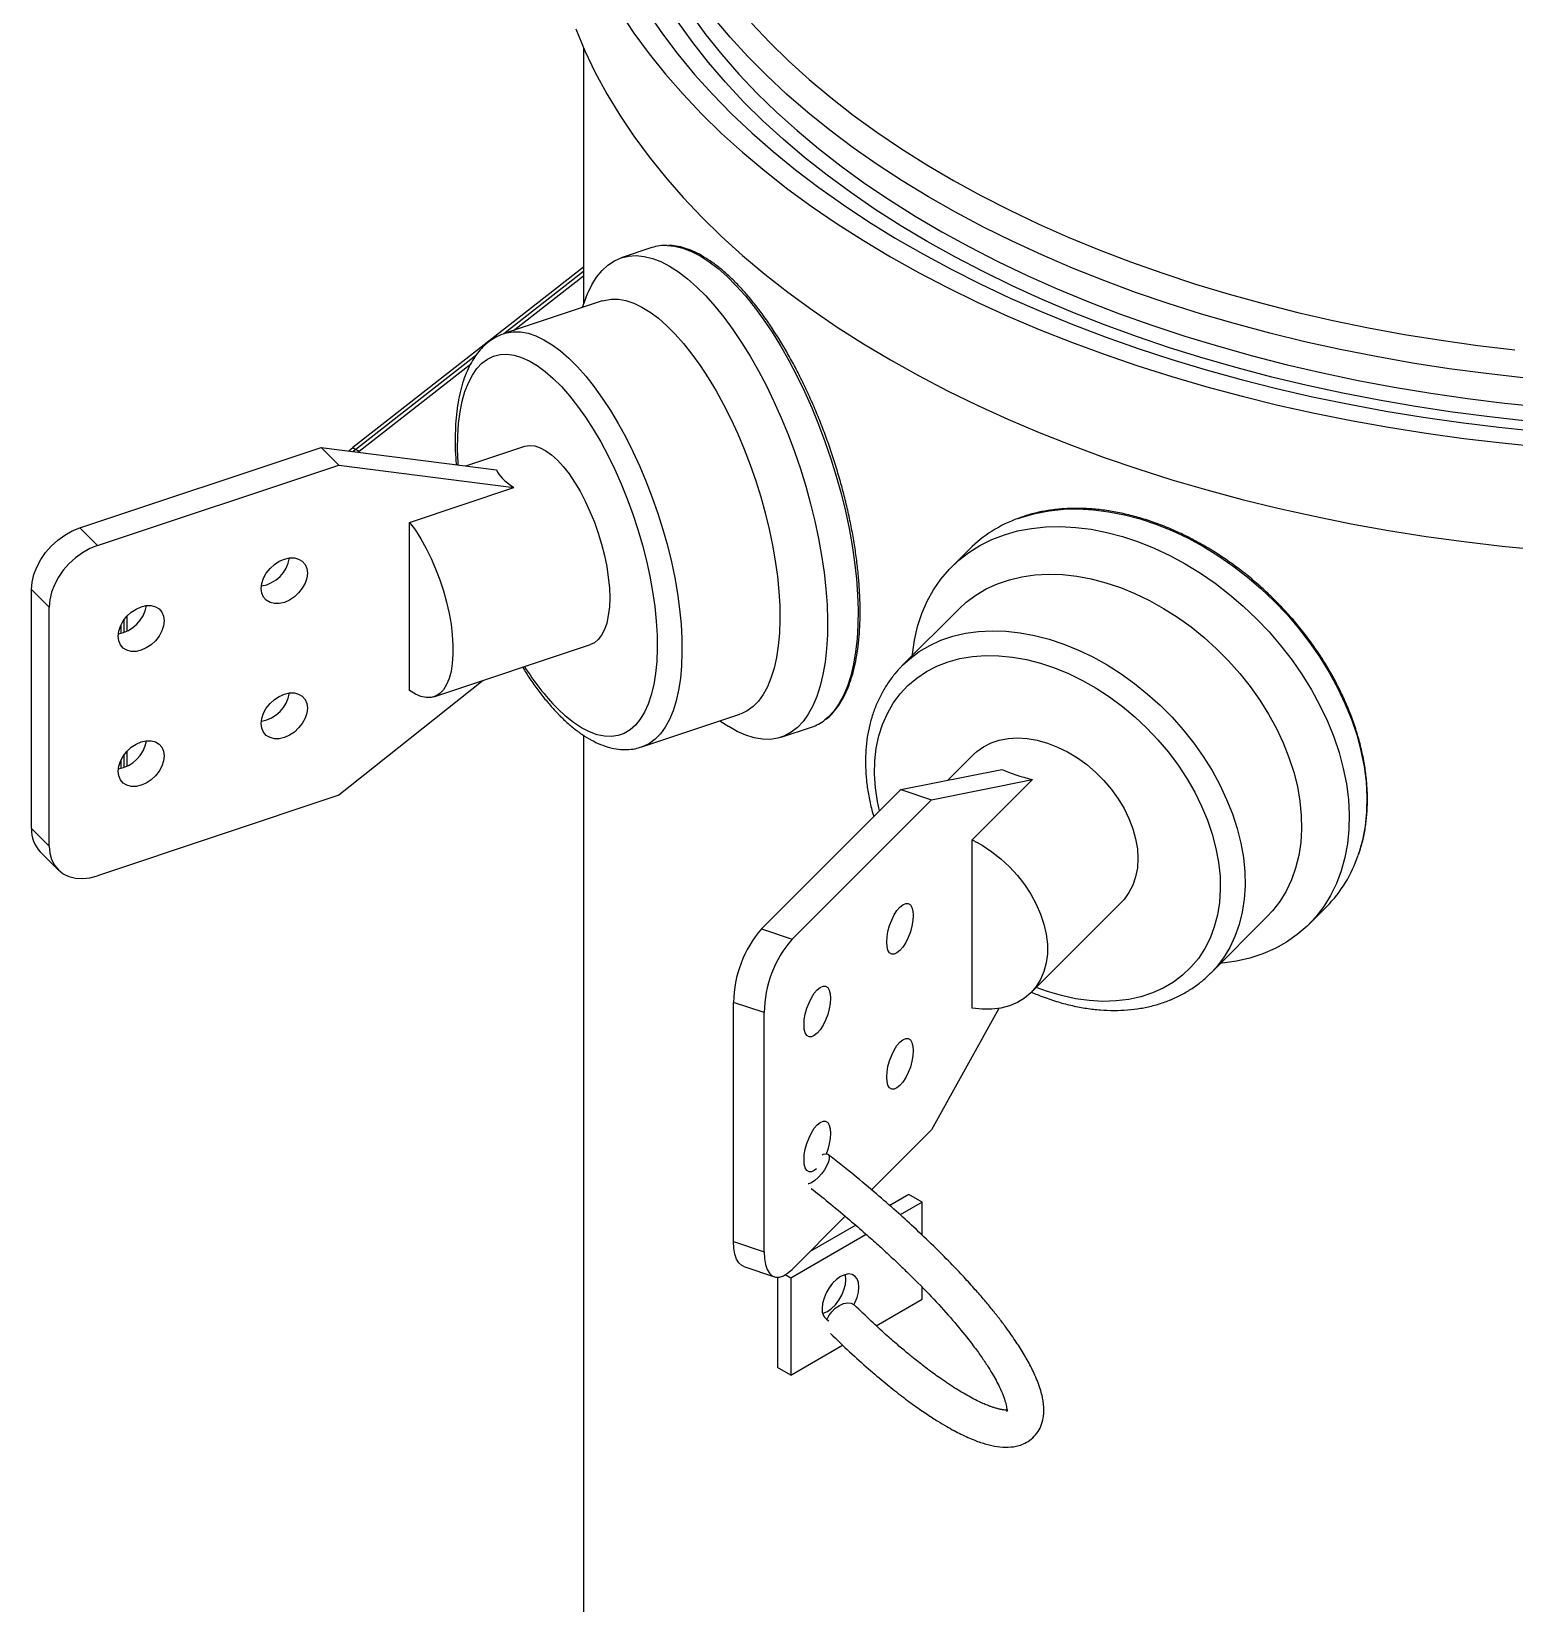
# Model space of a CAD drawing. Header units: millimetres. Extents: x 118006 to 124636, y -130611 to -125922.
# Drawn here: x 122172.3 to 122491.6, y -127871.6 to -127533.2 of the extents above; entities that cross this region are included whole.
import ezdxf

# ---------------------------------------------------------------- set-up
doc = ezdxf.new("R2010")
doc.units = ezdxf.units.MM
doc.header["$LTSCALE"] = 13
doc.layers.add('几何体', color=7, linetype='Continuous')

msp = doc.modelspace()

# ---------------------------------------------------------------- linework, layer by layer
at = {"layer": '几何体'}
for p, q in [((122291.17, -127536.59), (122291.17, -127591.88)), ((122305.88, -127579.69), (122299.31, -127581.88)), ((122291.17, -127583.93), (122241.5, -127622.72)), ((122291.17, -127584.85), (122273.99, -127598.27)), ((122276.12, -127597.53), (122291.17, -127585.78)), ((122291.7, -127590.47), (122290.9, -127592.6)), ((122295.18, -127591.17), (122274.1, -127598.2)), ((122267.92, -127603.01), (122242.18, -127623.11)), ((122242.86, -127623.5), (122266.82, -127604.79)), ((122182.7, -127640.01), (122234.66, -127622.69)), ((122234.66, -127622.69), (122238.46, -127626.49)), ((122234.66, -127622.69), (122272.4, -127627.55)), ((122240.65, -127623.46), (122241.5, -127622.72)), ((122241.5, -127622.72), (122242.18, -127623.11)), ((122242.18, -127623.11), (122241.61, -127623.59)), ((122242.18, -127623.11), (122242.86, -127623.5)), ((122242.86, -127623.5), (122242.6, -127623.71)), ((122278.44, -127622.47), (122265.75, -127626.7)), ((122186.5, -127643.81), (122238.46, -127626.49)), ((122238.46, -127626.49), (122276.2, -127631.35)), ((122253.73, -127638.84), (122276.2, -127631.35)), ((122182.7, -127640.01), (122186.5, -127643.81)), ((122253.73, -127675.05), (122253.73, -127638.84)), ((122374.26, -127644.58), (122370.47, -127648.37)), ((122176.11, -127657.07), (122172.31, -127653.27)), ((122172.31, -127704.75), (122172.31, -127653.27)), ((122176.11, -127708.55), (122176.11, -127657.07)), ((122372.02, -127657.44), (122359.85, -127669.6)), ((122191.57, -127660.9), (122191.57, -127662.7)), ((122192.25, -127662.5), (122192.25, -127659.77)), ((122192.93, -127662.22), (122192.93, -127658.95)), ((122258.94, -127676.38), (122292.66, -127665.14)), ((122359.66, -127669.8), (122359.85, -127669.6)), ((122269.55, -127672.85), (122238.46, -127697.57)), ((122303.75, -127687.16), (122324.83, -127680.13)), ((122320.54, -127681.56), (122322.47, -127682.78)), ((122291.17, -127684.67), (122291.17, -128084.83)), ((122333.71, -127685.09), (122340.28, -127682.9)), ((122192.25, -127691.57), (122192.25, -127688.84)), ((122192.93, -127691.28), (122192.93, -127688.02)), ((122375.15, -127688.8), (122369.62, -127694.33)), ((122191.57, -127689.96), (122191.57, -127691.77)), ((122359.48, -127696.35), (122381.26, -127692.01)), ((122366.06, -127698.55), (122387.85, -127694.2)), ((122374.87, -127707.17), (122387.85, -127694.2)), ((122238.46, -127697.57), (122186.5, -127714.89)), ((122329.48, -127726.35), (122359.48, -127696.35)), ((122336.06, -127728.54), (122366.06, -127698.55)), ((122359.48, -127696.35), (122366.06, -127698.55)), ((122172.31, -127704.75), (122176.11, -127708.55)), ((122374.87, -127743.38), (122374.87, -127707.17)), ((122174.22, -127709.78), (122178.02, -127713.57)), ((122387.49, -127740.08), (122406.96, -127720.62)), ((122447.39, -127725.3), (122451.18, -127721.51)), ((122329.48, -127726.35), (122336.06, -127728.54)), ((122426.15, -127735.91), (122438.32, -127723.75)), ((122391.05, -127739.81), (122388.64, -127738.93)), ((122330.06, -127744.34), (122323.48, -127742.15)), ((122323.48, -127793.63), (122323.48, -127742.15)), ((122330.06, -127795.82), (122330.06, -127744.34)), ((122380.59, -127743.46), (122366.06, -127769.62)), ((122366.06, -127769.62), (122353.18, -127782.5)), ((122361.22, -127783.52), (122357.1, -127785.89)), ((122364.05, -127785.15), (122361.22, -127783.52)), ((122364.05, -127785.15), (122359.33, -127787.87)), ((122364.05, -127792.23), (122364.05, -127785.15)), ((122347.51, -127788.17), (122336.06, -127799.62)), ((122349.78, -127790.12), (122339.8, -127795.88)), ((122323.48, -127793.63), (122330.06, -127795.82)), ((122352.04, -127792.08), (122335.77, -127801.48)), ((122325.68, -127799.01), (122332.27, -127801.21)), ((122335.77, -127801.48), (122334.59, -127800.79)), ((122332.94, -127801.31), (122332.94, -127820.75)), ((122335.77, -127801.48), (122335.77, -127822.38)), ((122364.05, -127806.05), (122364.05, -127803.45)), ((122354.18, -127811.75), (122364.05, -127806.05)), ((122335.77, -127822.38), (122346.95, -127815.92)), ((122335.77, -127822.38), (122332.94, -127820.75))]:
    msp.add_line(p, q, dxfattribs=at)
at = {"layer": '几何体', "flags": 128}
for points in [[(122298.96, -127528.97), (122301.98, -127533.5), (122305.27, -127537.96), (122308.8, -127542.35), (122312.59, -127546.68), (122316.63, -127550.93), (122320.91, -127555.1), (122325.43, -127559.18), (122330.19, -127563.17), (122335.17, -127567.08), (122340.37, -127570.88), (122345.79, -127574.58), (122351.43, -127578.17), (122357.26, -127581.66), (122363.3, -127585.03), (122369.52, -127588.28), (122375.93, -127591.41), (122382.52, -127594.41), (122389.28, -127597.29), (122396.2, -127600.03), (122403.27, -127602.64), (122410.5, -127605.11), (122417.86, -127607.44), (122425.35, -127609.63), (122432.96, -127611.67), (122440.69, -127613.57), (122448.52, -127615.31), (122456.45, -127616.91), (122464.47, -127618.35), (122472.56, -127619.63), (122480.73, -127620.76), (122488.95, -127621.73), (122497.23, -127622.54)], [(122305.08, -127529.19), (122308.16, -127533.67), (122311.5, -127538.08), (122315.1, -127542.42), (122318.96, -127546.69), (122323.06, -127550.88), (122327.4, -127554.99), (122331.99, -127559.01), (122336.81, -127562.94), (122341.85, -127566.78), (122347.12, -127570.51), (122352.6, -127574.14), (122358.3, -127577.65), (122364.2, -127581.06), (122370.29, -127584.35), (122376.57, -127587.51), (122383.04, -127590.55), (122389.68, -127593.47), (122396.49, -127596.25), (122403.45, -127598.89), (122410.57, -127601.4), (122417.83, -127603.77), (122425.23, -127605.99), (122432.75, -127608.07), (122440.39, -127610), (122448.14, -127611.78), (122455.99, -127613.41), (122463.93, -127614.88), (122471.96, -127616.2), (122480.05, -127617.36), (122488.21, -127618.35), (122496.42, -127619.19)], [(122314.32, -127529.51), (122317.5, -127533.86), (122320.93, -127538.14), (122324.61, -127542.35), (122328.55, -127546.49), (122332.72, -127550.54), (122337.14, -127554.51), (122341.79, -127558.39), (122346.66, -127562.17), (122351.76, -127565.86), (122357.08, -127569.44), (122362.6, -127572.92), (122368.33, -127576.28), (122374.25, -127579.53), (122380.37, -127582.66), (122386.67, -127585.67), (122393.14, -127588.55), (122399.78, -127591.3), (122406.58, -127593.91), (122413.53, -127596.39), (122420.62, -127598.73), (122427.85, -127600.93), (122435.2, -127602.99), (122442.68, -127604.89), (122450.26, -127606.65), (122457.94, -127608.26), (122465.72, -127609.71), (122473.57, -127611.01), (122481.5, -127612.16), (122489.49, -127613.14), (122497.54, -127613.97)], [(122493.51, -127607.72), (122485.49, -127606.81), (122477.53, -127605.75), (122469.63, -127604.53), (122461.82, -127603.15), (122454.09, -127601.62), (122446.46, -127599.94), (122438.93, -127598.11), (122431.51, -127596.13), (122424.22, -127594), (122417.06, -127591.73), (122410.03, -127589.32), (122403.16, -127586.77), (122396.44, -127584.08), (122389.88, -127581.27), (122383.49, -127578.33), (122377.29, -127575.26), (122371.27, -127572.07), (122365.44, -127568.76), (122359.81, -127565.34), (122354.39, -127561.81), (122349.19, -127558.18), (122344.2, -127554.44), (122339.43, -127550.61), (122334.9, -127546.68), (122330.61, -127542.67), (122326.55, -127538.58), (122322.74, -127534.4), (122319.18, -127530.16)], [(122289.53, -127532.59), (122291.48, -127537.31), (122293.71, -127541.98), (122296.2, -127546.61), (122298.96, -127551.18), (122301.98, -127555.71), (122305.27, -127560.17), (122308.8, -127564.56), (122312.59, -127568.89), (122316.63, -127573.14), (122320.91, -127577.31), (122325.43, -127581.39), (122330.19, -127585.38), (122335.17, -127589.29), (122340.37, -127593.09), (122345.79, -127596.79), (122351.43, -127600.38), (122357.26, -127603.87), (122363.3, -127607.24), (122369.52, -127610.49), (122375.93, -127613.62), (122382.52, -127616.62), (122389.28, -127619.5), (122396.2, -127622.24), (122403.27, -127624.85), (122410.5, -127627.32), (122417.86, -127629.65), (122425.35, -127631.84), (122432.96, -127633.88), (122440.69, -127635.78), (122448.52, -127637.52), (122456.45, -127639.12), (122464.47, -127640.56), (122472.56, -127641.84), (122480.73, -127642.97), (122488.95, -127643.94), (122497.23, -127644.75)], [(122494.32, -127617.02), (122486.26, -127616.14), (122478.25, -127615.09), (122470.31, -127613.89), (122462.45, -127612.54), (122454.67, -127611.03), (122446.98, -127609.36), (122439.39, -127607.55), (122431.92, -127605.59), (122424.57, -127603.48), (122417.35, -127601.23), (122410.26, -127598.84), (122403.32, -127596.3), (122396.54, -127593.64), (122389.91, -127590.84), (122383.46, -127587.91), (122377.18, -127584.86), (122371.08, -127581.68), (122365.18, -127578.39), (122359.48, -127574.98), (122353.98, -127571.47), (122348.69, -127567.84), (122343.62, -127564.12), (122338.77, -127560.29), (122334.15, -127556.37), (122329.77, -127552.37), (122325.62, -127548.28), (122321.72, -127544.11), (122318.07, -127539.86), (122314.67, -127535.55), (122311.53, -127531.17)], [(122327.35, -127531.38), (122331.25, -127535.51), (122335.39, -127539.55), (122339.77, -127543.51), (122344.39, -127547.38), (122349.24, -127551.16), (122354.31, -127554.83), (122359.6, -127558.41), (122365.1, -127561.87), (122370.8, -127565.22), (122376.71, -127568.46), (122382.8, -127571.57), (122389.08, -127574.56), (122395.53, -127577.43), (122402.16, -127580.16), (122408.94, -127582.76), (122415.87, -127585.22), (122422.95, -127587.54), (122430.17, -127589.71), (122437.51, -127591.74), (122444.96, -127593.63), (122452.53, -127595.36), (122460.2, -127596.94), (122467.95, -127598.36), (122475.79, -127599.63), (122483.7, -127600.74), (122491.67, -127601.69)], [(122309.18, -127579.22), (122310.78, -127579.38), (122312.56, -127579.82), (122314.4, -127580.52), (122316.28, -127581.49), (122318.2, -127582.72), (122320.14, -127584.2), (122322.1, -127585.93), (122324.06, -127587.89), (122326.02, -127590.08), (122327.97, -127592.49), (122329.88, -127595.09), (122331.77, -127597.89), (122333.6, -127600.86), (122335.39, -127603.99), (122337.1, -127607.26), (122338.75, -127610.65), (122340.31, -127614.16), (122341.79, -127617.75), (122343.16, -127621.42), (122344.43, -127625.13), (122345.59, -127628.88), (122346.64, -127632.64), (122347.56, -127636.39), (122348.35, -127640.12), (122349.01, -127643.8), (122349.53, -127647.41), (122349.92, -127650.95), (122350.17, -127654.37), (122350.28, -127657.68), (122350.24, -127660.85), (122350.06, -127663.87), (122349.75, -127666.72), (122349.29, -127669.38), (122348.7, -127671.84), (122347.97, -127674.1), (122347.11, -127676.13), (122346.13, -127677.92), (122345.03, -127679.47), (122343.81, -127680.78), (122343.14, -127681.35)], [(122291.7, -127590.47), (122292.04, -127589.64), (122292.96, -127587.73), (122294, -127586.05), (122295.16, -127584.62), (122296.43, -127583.45), (122297.81, -127582.54), (122299.28, -127581.89), (122300.84, -127581.51), (122302.49, -127581.41), (122304.21, -127581.57), (122305.99, -127582.01), (122307.83, -127582.71), (122309.71, -127583.68), (122311.63, -127584.91), (122313.57, -127586.39), (122315.53, -127588.12), (122317.49, -127590.08), (122319.45, -127592.27), (122321.39, -127594.68), (122323.31, -127597.28), (122325.19, -127600.08), (122327.03, -127603.05), (122328.81, -127606.18), (122330.53, -127609.45), (122332.18, -127612.84), (122333.74, -127616.35), (122335.21, -127619.94), (122336.59, -127623.61), (122337.86, -127627.32), (122339.02, -127631.07), (122340.06, -127634.83), (122340.98, -127638.58), (122341.78, -127642.31), (122342.44, -127645.99), (122342.96, -127649.6), (122343.35, -127653.14), (122343.6, -127656.56), (122343.7, -127659.87), (122343.67, -127663.04), (122343.49, -127666.06), (122343.17, -127668.91), (122342.72, -127671.57), (122342.12, -127674.03), (122341.4, -127676.29), (122340.54, -127678.32), (122339.56, -127680.11), (122338.46, -127681.66), (122337.24, -127682.97), (122335.91, -127684.01), (122334.49, -127684.79), (122332.97, -127685.3), (122331.36, -127685.54), (122329.68, -127685.51), (122327.93, -127685.21), (122326.12, -127684.64), (122324.26, -127683.81), (122322.47, -127682.78)], [(122295.18, -127591.17), (122295.65, -127591.04), (122297.13, -127590.79), (122298.68, -127590.81), (122300.31, -127591.1), (122301.99, -127591.66), (122303.72, -127592.49), (122305.49, -127593.57), (122307.29, -127594.91), (122309.1, -127596.49), (122310.92, -127598.31), (122312.73, -127600.35), (122314.52, -127602.6), (122316.29, -127605.06), (122318.02, -127607.7), (122319.71, -127610.5), (122321.33, -127613.46), (122322.89, -127616.55), (122324.37, -127619.75), (122325.76, -127623.05), (122327.06, -127626.43), (122328.25, -127629.86), (122329.34, -127633.33), (122330.31, -127636.81), (122331.16, -127640.28), (122331.88, -127643.73), (122332.46, -127647.13), (122332.92, -127650.46), (122333.23, -127653.7), (122333.41, -127656.83), (122333.45, -127659.83), (122333.34, -127662.69), (122333.09, -127665.38), (122332.71, -127667.9), (122332.19, -127670.22), (122331.53, -127672.34), (122330.75, -127674.23), (122329.84, -127675.9), (122328.81, -127677.32), (122327.67, -127678.49), (122326.42, -127679.4), (122325.08, -127680.05), (122324.83, -127680.13)], [(122274.12, -127598.2), (122274.57, -127598.06), (122276.05, -127597.81), (122277.6, -127597.83), (122279.23, -127598.13), (122280.91, -127598.69), (122282.64, -127599.51), (122284.41, -127600.6), (122286.21, -127601.93), (122288.02, -127603.51), (122289.84, -127605.33), (122291.65, -127607.37), (122293.45, -127609.63), (122295.22, -127612.08), (122296.95, -127614.72), (122298.63, -127617.53), (122300.26, -127620.48), (122301.81, -127623.57), (122303.29, -127626.78), (122304.68, -127630.08), (122305.98, -127633.46), (122307.18, -127636.89), (122308.26, -127640.36), (122309.23, -127643.84), (122310.08, -127647.31), (122310.8, -127650.76), (122311.39, -127654.15), (122311.84, -127657.48), (122312.16, -127660.72), (122312.33, -127663.85), (122312.37, -127666.86), (122312.26, -127669.71), (122312.02, -127672.41), (122311.63, -127674.93), (122311.11, -127677.25), (122310.45, -127679.36), (122309.67, -127681.26), (122308.76, -127682.92), (122307.73, -127684.34), (122306.59, -127685.51), (122305.34, -127686.42), (122304, -127687.07), (122303.76, -127687.16)], [(122264.2, -127626.5), (122264.17, -127626), (122264.06, -127623.04), (122264.1, -127620.21), (122264.28, -127617.54), (122264.6, -127615.04), (122265.06, -127612.74), (122265.65, -127610.64), (122266.38, -127608.77), (122267.24, -127607.13), (122268.22, -127605.73), (122269.31, -127604.58), (122270.51, -127603.7), (122271.81, -127603.08), (122273.2, -127602.73), (122274.68, -127602.66), (122276.23, -127602.86), (122277.83, -127603.33), (122279.5, -127604.08), (122281.2, -127605.08), (122282.93, -127606.35), (122284.67, -127607.86), (122286.43, -127609.61), (122288.17, -127611.59), (122289.9, -127613.79), (122291.6, -127616.18), (122293.27, -127618.76), (122294.87, -127621.51), (122296.42, -127624.4), (122297.9, -127627.42), (122299.29, -127630.56), (122300.59, -127633.77), (122301.79, -127637.06), (122302.89, -127640.39), (122303.86, -127643.75), (122304.72, -127647.1), (122305.45, -127650.43), (122306.04, -127653.72), (122306.5, -127656.94), (122306.82, -127660.08), (122307, -127663.11), (122307.04, -127666), (122306.93, -127668.76), (122306.68, -127671.34), (122306.29, -127673.74), (122305.76, -127675.94), (122305.1, -127677.93), (122304.31, -127679.69), (122303.39, -127681.21), (122302.35, -127682.49), (122301.2, -127683.5), (122299.95, -127684.26), (122298.6, -127684.74), (122297.17, -127684.95), (122295.66, -127684.88), (122294.08, -127684.55), (122292.44, -127683.94), (122290.76, -127683.06), (122289.04, -127681.93), (122287.3, -127680.54), (122285.55, -127678.9), (122285.55, -127678.9)], [(122278.44, -127622.47), (122278.54, -127622.43), (122279.57, -127622.27), (122280.67, -127622.38), (122281.84, -127622.75), (122283.05, -127623.4), (122284.29, -127624.29), (122285.55, -127625.44), (122286.81, -127626.81), (122288.05, -127628.4), (122289.26, -127630.18), (122290.43, -127632.14), (122291.53, -127634.24), (122292.56, -127636.46), (122293.5, -127638.77), (122294.34, -127641.15), (122295.07, -127643.55), (122295.68, -127645.97), (122296.17, -127648.35), (122296.51, -127650.68), (122296.73, -127652.92), (122296.8, -127655.05), (122296.73, -127657.04), (122296.51, -127658.86), (122296.17, -127660.49), (122295.68, -127661.91), (122295.07, -127663.1), (122294.34, -127664.05), (122293.5, -127664.74), (122292.66, -127665.14)], [(122384.76, -127637.98), (122385.59, -127637.69), (122388.44, -127636.89), (122391.41, -127636.33), (122394.5, -127636.01), (122397.68, -127635.94), (122400.94, -127636.11), (122404.26, -127636.53), (122407.63, -127637.19), (122411.02, -127638.09), (122414.42, -127639.22), (122417.81, -127640.59), (122421.18, -127642.17), (122424.5, -127643.97), (122427.76, -127645.97), (122430.94, -127648.16), (122434.03, -127650.53), (122437.01, -127653.08), (122439.86, -127655.78), (122442.56, -127658.62), (122445.12, -127661.59), (122447.5, -127664.68), (122449.7, -127667.85), (122451.71, -127671.11), (122453.52, -127674.43), (122455.11, -127677.8), (122456.48, -127681.19), (122457.63, -127684.59), (122458.54, -127687.98), (122459.21, -127691.35), (122459.64, -127694.67), (122459.82, -127697.94), (122459.76, -127701.12), (122459.45, -127704.22), (122458.9, -127707.2), (122458.11, -127710.05), (122457.98, -127710.46)], [(122172.31, -127653.27), (122172.44, -127651.7), (122172.82, -127650.08), (122173.44, -127648.45), (122174.3, -127646.85), (122175.35, -127645.33), (122176.59, -127643.92), (122177.99, -127642.65), (122179.49, -127641.56), (122181.08, -127640.67), (122182.7, -127640.01)], [(122253.73, -127638.84), (122254.96, -127640.53), (122256.15, -127642.4), (122257.28, -127644.43), (122258.35, -127646.59), (122259.33, -127648.86), (122260.22, -127651.21), (122261.01, -127653.6), (122261.68, -127656.01), (122262.22, -127658.41), (122262.64, -127660.77), (122262.92, -127663.06), (122263.06, -127665.24), (122263.06, -127667.3), (122262.92, -127669.2), (122262.64, -127670.93), (122262.22, -127672.46), (122261.68, -127673.76), (122261.01, -127674.84), (122260.22, -127675.66), (122259.33, -127676.23), (122258.35, -127676.53), (122257.28, -127676.56), (122256.15, -127676.32), (122254.96, -127675.81), (122253.73, -127675.05)], [(122361.99, -127667.47), (122362.01, -127667.2), (122362.44, -127664.16), (122363.11, -127661.24), (122364.02, -127658.45), (122365.17, -127655.81), (122366.54, -127653.33), (122368.13, -127651.03), (122369.94, -127648.92), (122371.95, -127647), (122374.15, -127645.29), (122376.53, -127643.79), (122379.08, -127642.52), (122381.79, -127641.49), (122384.64, -127640.68), (122387.62, -127640.12), (122390.7, -127639.81), (122393.89, -127639.73), (122397.15, -127639.91), (122400.47, -127640.32), (122403.83, -127640.98), (122407.23, -127641.88), (122410.63, -127643.02), (122414.02, -127644.38), (122417.39, -127645.96), (122420.71, -127647.76), (122423.97, -127649.76), (122427.15, -127651.95), (122430.24, -127654.33), (122433.21, -127656.87), (122436.06, -127659.57), (122438.77, -127662.42), (122441.32, -127665.39), (122443.71, -127668.47), (122445.91, -127671.65), (122447.92, -127674.91), (122449.72, -127678.23), (122451.32, -127681.59), (122452.69, -127684.98), (122453.83, -127688.38), (122454.74, -127691.78), (122455.41, -127695.14), (122455.84, -127698.47), (122456.03, -127701.73), (122455.96, -127704.92), (122455.66, -127708.01), (122455.11, -127710.99), (122454.32, -127713.85), (122453.29, -127716.56), (122452.03, -127719.12), (122450.55, -127721.51), (122448.85, -127723.72), (122446.94, -127725.74), (122444.83, -127727.56), (122442.54, -127729.16), (122440.07, -127730.54), (122437.43, -127731.7), (122434.65, -127732.62), (122431.74, -127733.3), (122428.71, -127733.74), (122428.29, -127733.78)], [(122186.5, -127643.81), (122184.88, -127644.47), (122183.29, -127645.36), (122181.79, -127646.45), (122180.39, -127647.72), (122179.15, -127649.13), (122178.1, -127650.65), (122177.24, -127652.25), (122176.62, -127653.88), (122176.24, -127655.5), (122176.11, -127657.07)], [(122221.8, -127653.05), (122221.93, -127651.97), (122222.29, -127650.86), (122222.88, -127649.78), (122223.67, -127648.78), (122224.61, -127647.91), (122225.65, -127647.21), (122226.76, -127646.73), (122227.86, -127646.48), (122228.91, -127646.47), (122229.84, -127646.72), (122230.63, -127647.2), (122231.22, -127647.89), (122231.59, -127648.75), (122231.71, -127649.75), (122231.59, -127650.83), (122231.22, -127651.94), (122230.63, -127653.02), (122229.84, -127654.02), (122228.91, -127654.89), (122227.86, -127655.59), (122226.76, -127656.07), (122225.65, -127656.32), (122224.61, -127656.32), (122223.67, -127656.08), (122222.88, -127655.6), (122222.29, -127654.91), (122221.93, -127654.05), (122221.8, -127653.05)], [(122372.02, -127657.44), (122373.57, -127656.02), (122375.64, -127654.48), (122377.89, -127653.15), (122380.3, -127652.04), (122382.86, -127651.17), (122385.56, -127650.53), (122388.37, -127650.14), (122391.29, -127649.99), (122394.28, -127650.08), (122397.35, -127650.42), (122400.46, -127651), (122403.6, -127651.81), (122406.75, -127652.86), (122409.89, -127654.14), (122413, -127655.63), (122416.06, -127657.34), (122419.06, -127659.24), (122421.97, -127661.34), (122424.79, -127663.61), (122427.48, -127666.04), (122430.05, -127668.62), (122432.46, -127671.33), (122434.71, -127674.16), (122436.78, -127677.09), (122438.66, -127680.1), (122440.34, -127683.17), (122441.8, -127686.28), (122443.05, -127689.43), (122444.07, -127692.58), (122444.86, -127695.71), (122445.4, -127698.82), (122445.71, -127701.87), (122445.77, -127704.86), (122445.58, -127707.77), (122445.16, -127710.57), (122444.49, -127713.25), (122443.59, -127715.79), (122442.46, -127718.18), (122441.1, -127720.41), (122439.52, -127722.45), (122438.32, -127723.75)], [(122190.97, -127663.33), (122191.1, -127662.25), (122191.46, -127661.14), (122192.05, -127660.05), (122192.84, -127659.05), (122193.78, -127658.18), (122194.82, -127657.49), (122195.93, -127657), (122197.03, -127656.75), (122198.07, -127656.75), (122199.01, -127656.99), (122199.8, -127657.47), (122200.39, -127658.16), (122200.75, -127659.03), (122200.88, -127660.02), (122200.75, -127661.1), (122200.39, -127662.21), (122199.8, -127663.3), (122199.01, -127664.3), (122198.07, -127665.17), (122197.03, -127665.86), (122195.93, -127666.35), (122194.82, -127666.6), (122193.78, -127666.6), (122192.84, -127666.36), (122192.05, -127665.88), (122191.46, -127665.19), (122191.1, -127664.32), (122190.97, -127663.33)], [(122359.85, -127669.6), (122361.4, -127668.19), (122363.47, -127666.64), (122365.72, -127665.31), (122368.13, -127664.21), (122370.69, -127663.34), (122373.39, -127662.7), (122376.2, -127662.31), (122379.12, -127662.16), (122382.11, -127662.25), (122385.18, -127662.58), (122388.29, -127663.16), (122391.43, -127663.98), (122394.58, -127665.03), (122397.72, -127666.31), (122400.83, -127667.8), (122403.89, -127669.51), (122406.89, -127671.41), (122409.81, -127673.51), (122412.62, -127675.78), (122415.32, -127678.21), (122417.88, -127680.79), (122420.29, -127683.5), (122422.54, -127686.33), (122424.61, -127689.26), (122426.49, -127692.27), (122428.17, -127695.34), (122429.63, -127698.45), (122430.88, -127701.59), (122431.9, -127704.74), (122432.69, -127707.88), (122433.23, -127710.99), (122433.54, -127714.04), (122433.6, -127717.03), (122433.42, -127719.93), (122432.99, -127722.73), (122432.32, -127725.41), (122431.42, -127727.96), (122430.29, -127730.35), (122428.93, -127732.57), (122427.35, -127734.62), (122426.2, -127735.87)], [(122354.88, -127700.95), (122354.45, -127698.92), (122354.02, -127695.94), (122353.84, -127693.02), (122353.9, -127690.18), (122354.21, -127687.43), (122354.76, -127684.8), (122355.56, -127682.31), (122356.59, -127679.96), (122357.85, -127677.77), (122359.33, -127675.77), (122361.03, -127673.96), (122362.92, -127672.35), (122365, -127670.96), (122367.25, -127669.79), (122369.67, -127668.86), (122372.22, -127668.16), (122374.9, -127667.71), (122377.69, -127667.5), (122380.56, -127667.54), (122383.51, -127667.83), (122386.51, -127668.36), (122389.53, -127669.14), (122392.57, -127670.15), (122395.6, -127671.39), (122398.59, -127672.85), (122401.54, -127674.53), (122404.42, -127676.41), (122407.2, -127678.47), (122409.88, -127680.71), (122412.44, -127683.11), (122414.85, -127685.65), (122417.1, -127688.32), (122419.18, -127691.1), (122421.08, -127693.97), (122422.77, -127696.91), (122424.25, -127699.91), (122425.51, -127702.93), (122426.55, -127705.97), (122427.34, -127709), (122427.9, -127712), (122428.21, -127714.95), (122428.27, -127717.83), (122428.08, -127720.63), (122427.65, -127723.32), (122426.97, -127725.88), (122426.06, -127728.31), (122424.91, -127730.57), (122423.54, -127732.67), (122421.95, -127734.58), (122420.15, -127736.29), (122418.17, -127737.79), (122416, -127739.07), (122413.66, -127740.13), (122411.18, -127740.94), (122408.56, -127741.52), (122405.82, -127741.85), (122402.99, -127741.93), (122400.07, -127741.77), (122397.1, -127741.36), (122394.09, -127740.7), (122391.05, -127739.81), (122391.05, -127739.81)], [(122221.8, -127682.12), (122221.93, -127681.04), (122222.29, -127679.93), (122222.88, -127678.85), (122223.67, -127677.85), (122224.61, -127676.98), (122225.65, -127676.28), (122226.76, -127675.8), (122227.86, -127675.55), (122228.91, -127675.54), (122229.84, -127675.79), (122230.63, -127676.27), (122231.22, -127676.95), (122231.59, -127677.82), (122231.71, -127678.82), (122231.59, -127679.9), (122231.22, -127681.01), (122230.63, -127682.09), (122229.84, -127683.09), (122228.91, -127683.96), (122227.86, -127684.65), (122226.76, -127685.14), (122225.65, -127685.39), (122224.61, -127685.39), (122223.67, -127685.15), (122222.88, -127684.67), (122222.29, -127683.98), (122221.93, -127683.12), (122221.8, -127682.12)], [(122190.97, -127692.39), (122191.1, -127691.31), (122191.46, -127690.2), (122192.05, -127689.12), (122192.84, -127688.12), (122193.78, -127687.25), (122194.82, -127686.56), (122195.93, -127686.07), (122197.03, -127685.82), (122198.07, -127685.82), (122199.01, -127686.06), (122199.8, -127686.54), (122200.39, -127687.23), (122200.75, -127688.09), (122200.88, -127689.09), (122200.75, -127690.17), (122200.39, -127691.28), (122199.8, -127692.37), (122199.01, -127693.37), (122198.07, -127694.24), (122197.03, -127694.93), (122195.93, -127695.41), (122194.82, -127695.66), (122193.78, -127695.67), (122192.84, -127695.42), (122192.05, -127694.95), (122191.46, -127694.26), (122191.1, -127693.39), (122190.97, -127692.39)], [(122375.15, -127688.8), (122375.82, -127688.18), (122377.28, -127687.13), (122378.91, -127686.3), (122380.69, -127685.7), (122382.6, -127685.34), (122384.62, -127685.23), (122386.72, -127685.36), (122388.87, -127685.73), (122391.05, -127686.34), (122393.23, -127687.19), (122395.39, -127688.25), (122397.49, -127689.52), (122399.5, -127690.98), (122401.42, -127692.61), (122403.2, -127694.4), (122404.83, -127696.31), (122406.28, -127698.33), (122407.55, -127700.44), (122408.6, -127702.59), (122409.44, -127704.77), (122410.04, -127706.95), (122410.41, -127709.11), (122410.53, -127711.2), (122410.41, -127713.22), (122410.04, -127715.13), (122409.44, -127716.9), (122408.6, -127718.53), (122407.55, -127719.98), (122406.96, -127720.62)], [(122176.11, -127708.55), (122176.24, -127710.04), (122176.62, -127711.41), (122177.24, -127712.62), (122178.1, -127713.65), (122179.15, -127714.47), (122180.39, -127715.05), (122181.79, -127715.39), (122183.29, -127715.48), (122184.88, -127715.31), (122186.5, -127714.89)], [(122374.87, -127707.17), (122377, -127708.34), (122379.06, -127709.71), (122381.02, -127711.26), (122382.87, -127712.97), (122384.58, -127714.82), (122386.12, -127716.79), (122387.48, -127718.86), (122388.64, -127720.98), (122389.58, -127723.15), (122390.3, -127725.34), (122390.79, -127727.5), (122391.03, -127729.63), (122391.03, -127731.69), (122390.79, -127733.65), (122390.3, -127735.5), (122389.58, -127737.2), (122388.64, -127738.74), (122387.48, -127740.09), (122386.12, -127741.25), (122384.58, -127742.19), (122382.87, -127742.91), (122381.02, -127743.39), (122379.06, -127743.63), (122377, -127743.62), (122374.87, -127743.38)], [(122356.44, -127729.17), (122356.51, -127728.06), (122356.72, -127726.86), (122357.07, -127725.63), (122357.52, -127724.44), (122358.06, -127723.34), (122358.66, -127722.39), (122359.3, -127721.64), (122359.94, -127721.12), (122360.54, -127720.86), (122361.08, -127720.88), (122361.54, -127721.16), (122361.88, -127721.71), (122362.09, -127722.48), (122362.16, -127723.45), (122362.09, -127724.56), (122361.88, -127725.76), (122361.54, -127726.99), (122361.08, -127728.18), (122360.54, -127729.28), (122359.94, -127730.23), (122359.3, -127730.98), (122358.66, -127731.5), (122358.06, -127731.76), (122357.52, -127731.74), (122357.07, -127731.46), (122356.72, -127730.91), (122356.51, -127730.14), (122356.44, -127729.17)], [(122338.64, -127746.97), (122338.71, -127745.86), (122338.92, -127744.66), (122339.27, -127743.43), (122339.72, -127742.24), (122340.26, -127741.14), (122340.86, -127740.19), (122341.5, -127739.44), (122342.14, -127738.92), (122342.74, -127738.66), (122343.28, -127738.67), (122343.74, -127738.96), (122344.08, -127739.51), (122344.29, -127740.28), (122344.36, -127741.25), (122344.29, -127742.36), (122344.08, -127743.56), (122343.74, -127744.78), (122343.28, -127745.98), (122342.74, -127747.08), (122342.14, -127748.03), (122341.5, -127748.78), (122340.86, -127749.3), (122340.26, -127749.56), (122339.72, -127749.54), (122339.27, -127749.26), (122338.92, -127748.71), (122338.71, -127747.94), (122338.64, -127746.97)], [(122356.44, -127758.24), (122356.51, -127757.13), (122356.72, -127755.93), (122357.07, -127754.7), (122357.52, -127753.51), (122358.06, -127752.41), (122358.66, -127751.46), (122359.3, -127750.71), (122359.94, -127750.19), (122360.54, -127749.93), (122361.08, -127749.94), (122361.54, -127750.23), (122361.88, -127750.78), (122362.09, -127751.55), (122362.16, -127752.52), (122362.09, -127753.63), (122361.88, -127754.83), (122361.54, -127756.06), (122361.08, -127757.25), (122360.54, -127758.35), (122359.94, -127759.3), (122359.3, -127760.05), (122358.66, -127760.57), (122358.06, -127760.83), (122357.52, -127760.81), (122357.07, -127760.53), (122356.72, -127759.98), (122356.51, -127759.21), (122356.44, -127758.24)], [(122338.64, -127776.04), (122338.71, -127774.93), (122338.92, -127773.73), (122339.27, -127772.5), (122339.72, -127771.31), (122340.26, -127770.21), (122340.86, -127769.26), (122341.5, -127768.51), (122342.14, -127767.99), (122342.74, -127767.73), (122343.28, -127767.74), (122343.74, -127768.03), (122344.08, -127768.57), (122344.29, -127769.35), (122344.36, -127770.32), (122344.29, -127771.43), (122344.08, -127772.63), (122343.74, -127773.85), (122343.39, -127774.79)], [(122341.35, -127777.99), (122340.86, -127778.37), (122340.26, -127778.63), (122339.72, -127778.61), (122339.27, -127778.32), (122338.92, -127777.78), (122338.71, -127777), (122338.64, -127776.04)], [(122342.56, -127774.95), (122342.79, -127774.85), (122343.36, -127774.72), (122343.79, -127774.82), (122344.04, -127775.16), (122344.09, -127775.72), (122343.93, -127776.44), (122343.58, -127777.27)], [(122343.58, -127777.27), (122343.07, -127778.16), (122342.43, -127779.04), (122341.71, -127779.84), (122340.97, -127780.5), (122340.25, -127780.97), (122339.61, -127781.23), (122339.56, -127781.24)], [(122325.68, -127799.01), (122325.24, -127798.8), (122324.63, -127798.24), (122324.13, -127797.42), (122323.77, -127796.36), (122323.55, -127795.09), (122323.48, -127793.63)], [(122330.06, -127795.82), (122330.13, -127797.28), (122330.35, -127798.55), (122330.72, -127799.62), (122331.21, -127800.43), (122331.82, -127800.99), (122332.53, -127801.27), (122333.34, -127801.28), (122334.21, -127800.99), (122335.12, -127800.44), (122336.06, -127799.62)], [(122349.35, -127807.28), (122349.61, -127806.79), (122350.08, -127805.65), (122350.37, -127804.51), (122350.47, -127803.44), (122350.37, -127802.48), (122350.08, -127801.68), (122349.61, -127801.09), (122348.98, -127800.72), (122348.23, -127800.61), (122347.4, -127800.76), (122346.51, -127801.15), (122345.63, -127801.77), (122344.8, -127802.6), (122344.05, -127803.57), (122343.42, -127804.66), (122342.95, -127805.8), (122342.65, -127806.93), (122342.55, -127808.01), (122342.55, -127808.01)], [(122342.68, -127809.09), (122342.8, -127809.06), (122343.69, -127808.66), (122344.57, -127808.04), (122345.4, -127807.22), (122346.15, -127806.24), (122346.78, -127805.15), (122347.25, -127804.01), (122347.55, -127802.88), (122347.65, -127801.8), (122347.55, -127800.84), (122347.52, -127800.72)], [(122343.58, -127810.49), (122343.99, -127809.61), (122344.6, -127808.74), (122345.38, -127807.97), (122346.25, -127807.37), (122347.16, -127806.97), (122348.03, -127806.82), (122348.81, -127806.91), (122349.43, -127807.24), (122349.51, -127807.32)]]:
    msp.add_lwpolyline(points, dxfattribs=at)
at = {"layer": '几何体'}
for centre, radius, start, end in [((122308.88, -127588.85), 9.64, 88.1881, 108.0859), ((122394.32, -127664.83), 28.51, 109.5952, 134.7144), ((122220.73, -127645.37), 7.23, 278.7673, 351.2389), ((122189.9, -127655.65), 7.23, 278.7673, 351.2389), ((122325.13, -127640.6), 55.08, 212.1011, 224.0545), ((122220.73, -127674.44), 7.23, 278.7673, 351.2389), ((122337.25, -127673.9), 9.5, 288.6428, 308.3459), ((122189.9, -127684.72), 7.23, 278.7673, 351.2389), ((122179.26, -127704.99), 6.95, 178.0716, 223.5244), ((122430.94, -127701.45), 28.49, 315.2568, 341.5643), ((122348.12, -127742.47), 24.65, 139.1539, 179.2527), ((122354.71, -127744.66), 24.65, 139.1539, 179.2527), ((122345.18, -127808.34), 2.65, 172.876, 243.2684)]:
    msp.add_arc(centre, radius, start, end, dxfattribs=at)
for centre, major_axis, ratio, start_param, end_param in [((122313.48, -127634.5), (41.27, -8.4), 0.219566, 3.292219, 3.631722), ((122407.18, -127688.59), (30.1, -0.76), 0.262752, 3.682279, 4.021782)]:
    msp.add_ellipse(centre, major_axis=major_axis, ratio=ratio, start_param=start_param, end_param=end_param, dxfattribs=at)
for points, knots in [([(122343.33, -127681.22), (122343.46, -127681.13), (122344.03, -127680.72), (122344.95, -127679.78), (122346.07, -127678.37), (122347.07, -127676.73), (122347.97, -127674.88), (122348.74, -127672.81), (122349.39, -127670.56), (122349.92, -127668.12), (122350.32, -127665.51), (122350.59, -127662.75), (122350.73, -127659.84), (122350.74, -127656.81), (122350.62, -127653.65), (122350.38, -127650.4), (122350.01, -127647.05), (122349.52, -127643.64), (122348.9, -127640.17), (122348.17, -127636.65), (122347.32, -127633.12), (122346.36, -127629.57), (122345.3, -127626.03), (122344.13, -127622.52), (122342.87, -127619.04), (122341.52, -127615.63), (122340.08, -127612.28), (122338.57, -127609.02), (122336.99, -127605.86), (122335.34, -127602.83), (122333.63, -127599.92), (122331.88, -127597.15), (122330.09, -127594.55), (122328.26, -127592.11), (122326.41, -127589.85), (122324.54, -127587.78), (122322.66, -127585.92), (122320.77, -127584.26), (122318.9, -127582.82), (122317.03, -127581.61), (122315.18, -127580.63), (122313.36, -127579.89), (122311.59, -127579.41), (122310.28, -127579.19), (122309.58, -127579.2), (122309.44, -127579.21)], [0, 0, 0, 0, 0.006694, 0.030085, 0.053722, 0.077597, 0.101652, 0.125815, 0.150028, 0.17425, 0.198457, 0.222642, 0.246804, 0.270943, 0.295062, 0.319163, 0.343249, 0.367323, 0.391387, 0.415442, 0.439491, 0.463536, 0.487578, 0.511619, 0.535659, 0.559701, 0.583745, 0.607794, 0.631848, 0.65591, 0.679981, 0.704064, 0.728161, 0.752275, 0.776409, 0.800567, 0.82475, 0.84896, 0.873197, 0.897454, 0.92171, 0.945925, 0.970039, 0.993975, 1, 1, 1, 1]), ([(122274.13, -127598.22), (122273.74, -127598.35), (122272.81, -127598.67), (122271.48, -127599.44), (122270.12, -127600.46), (122268.88, -127601.71), (122267.76, -127603.17), (122266.75, -127604.84), (122265.86, -127606.74), (122265.11, -127608.85), (122264.5, -127611.16), (122264.04, -127613.65), (122263.72, -127616.28), (122263.55, -127619.04), (122263.52, -127621.92), (122263.59, -127624.39), (122263.72, -127625.93), (122263.76, -127626.44)], [0, 0, 0, 0, 0.046683, 0.109182, 0.172105, 0.236424, 0.302903, 0.37195, 0.443484, 0.516938, 0.59151, 0.666474, 0.741271, 0.815735, 0.889827, 0.963566, 1, 1, 1, 1]), ([(122458.05, -127710.28), (122458.23, -127709.78), (122458.71, -127708.41), (122459.26, -127706.02), (122459.72, -127703.16), (122459.95, -127700.2), (122459.96, -127697.16), (122459.76, -127694.05), (122459.33, -127690.89), (122458.69, -127687.69), (122457.83, -127684.47), (122456.76, -127681.25), (122455.49, -127678.04), (122454.02, -127674.85), (122452.36, -127671.69), (122450.51, -127668.59), (122448.49, -127665.56), (122446.3, -127662.61), (122443.95, -127659.75), (122441.46, -127657.01), (122438.84, -127654.38), (122436.1, -127651.88), (122433.24, -127649.54), (122430.29, -127647.34), (122427.26, -127645.31), (122424.17, -127643.46), (122421.01, -127641.79), (122417.82, -127640.31), (122414.61, -127639.03), (122411.38, -127637.96), (122408.16, -127637.09), (122404.96, -127636.44), (122401.8, -127636.01), (122398.68, -127635.8), (122395.64, -127635.81), (122392.66, -127636.04), (122389.79, -127636.49), (122387.2, -127637.1), (122385.62, -127637.65), (122384.92, -127637.9)], [0, 0, 0, 0, 0.015696, 0.043066, 0.070467, 0.097897, 0.125352, 0.152827, 0.180316, 0.207817, 0.235325, 0.262837, 0.290351, 0.317865, 0.345379, 0.372891, 0.400402, 0.427912, 0.455421, 0.482929, 0.510438, 0.537947, 0.565457, 0.592968, 0.620482, 0.647998, 0.675517, 0.703038, 0.730563, 0.758089, 0.785617, 0.813145, 0.84067, 0.868188, 0.895697, 0.923192, 0.950666, 0.978116, 1, 1, 1, 1]), ([(122278.06, -127670.01), (122278.31, -127670.42), (122279.09, -127671.71), (122280.48, -127673.73), (122282.21, -127676.06), (122283.95, -127678.18), (122285.28, -127679.64), (122286.01, -127680.38), (122286.17, -127680.53)], [0, 0, 0, 0, 0.0975, 0.31062, 0.524584, 0.739562, 0.944885, 1, 1, 1, 1]), ([(122359.66, -127669.82), (122359.16, -127670.34), (122358.09, -127671.48), (122356.66, -127673.43), (122355.34, -127675.62), (122354.22, -127677.96), (122353.31, -127680.44), (122352.61, -127683.03), (122352.14, -127685.73), (122351.88, -127688.53), (122351.86, -127691.41), (122352.05, -127694.35), (122352.48, -127697.34), (122353.01, -127699.95), (122353.48, -127701.57), (122353.66, -127702.17)], [0, 0, 0, 0, 0.066961, 0.145869, 0.224857, 0.30406, 0.383588, 0.463513, 0.543866, 0.624639, 0.705791, 0.787264, 0.868989, 0.950897, 1, 1, 1, 1]), ([(122286.17, -127680.53), (122286.49, -127680.85), (122287.43, -127681.77), (122289.01, -127683.14), (122290.92, -127684.56), (122292.86, -127685.74), (122294.81, -127686.67), (122296.75, -127687.32), (122298.66, -127687.69), (122300.5, -127687.77), (122302.21, -127687.61), (122303.27, -127687.29), (122303.76, -127687.14)], [0, 0, 0, 0, 0.057432, 0.168492, 0.280078, 0.391846, 0.502784, 0.611533, 0.716697, 0.817554, 0.914405, 1, 1, 1, 1]), ([(122391.77, -127741.56), (122392.31, -127741.73), (122393.87, -127742.23), (122396.44, -127742.89), (122399.47, -127743.47), (122402.47, -127743.81), (122405.41, -127743.92), (122408.3, -127743.81), (122411.1, -127743.47), (122413.8, -127742.89), (122416.38, -127742.1), (122418.83, -127741.08), (122421.14, -127739.86), (122423.28, -127738.43), (122424.96, -127737.09), (122425.87, -127736.17), (122426.18, -127735.84)], [0, 0, 0, 0, 0.041641, 0.119288, 0.196959, 0.274571, 0.352068, 0.429383, 0.506443, 0.583172, 0.659507, 0.735409, 0.81087, 0.885925, 0.960652, 1, 1, 1, 1]), ([(122387.61, -127739.96), (122388.46, -127740.31), (122389.84, -127740.9), (122391.23, -127741.37), (122391.77, -127741.56)], [0, 0, 0, 0, 0.613132, 1, 1, 1, 1]), ([(122344.36, -127813.45), (122345.73, -127814.78), (122348.53, -127817.48), (122352.45, -127820.98), (122356.07, -127824.05), (122359.38, -127826.69), (122362.38, -127828.92), (122365.07, -127830.79), (122367.36, -127832.26), (122369.29, -127833.42), (122370.94, -127834.33), (122372.98, -127835.38), (122375.33, -127836.42), (122377.88, -127837.29), (122380.27, -127837.81), (122382.58, -127837.97), (122384.6, -127837.69), (122386.27, -127837.06), (122387.65, -127836.18), (122388.89, -127834.87), (122389.7, -127833.39), (122390.14, -127831.87), (122390.28, -127830.55), (122390.29, -127829.61), (122390.24, -127828.81), (122390.14, -127828.01), (122389.95, -127826.98), (122389.62, -127825.66), (122389.08, -127824.09), (122388.23, -127822.02), (122387, -127819.57), (122385.31, -127816.72), (122383.66, -127814.23), (122382.1, -127812.06), (122380.71, -127810.22), (122379.17, -127808.28), (122377.45, -127806.21), (122375.45, -127803.89), (122373.03, -127801.22), (122370.07, -127798.11), (122366.49, -127794.52), (122362.59, -127790.81), (122358.44, -127787.04), (122354.14, -127783.28), (122349.27, -127779.18), (122345.68, -127776.33), (122343.83, -127774.85)], [0, 0, 0, 0, 0.0293, 0.059458, 0.087437, 0.11331, 0.139844, 0.163828, 0.185277, 0.204195, 0.22061, 0.235786, 0.269198, 0.29929, 0.328669, 0.359028, 0.38924, 0.407307, 0.427327, 0.449633, 0.473422, 0.498154, 0.51193, 0.523376, 0.53277, 0.543114, 0.555228, 0.573754, 0.59445, 0.614235, 0.646614, 0.675334, 0.703352, 0.719682, 0.736314, 0.753254, 0.770511, 0.789161, 0.81048, 0.834515, 0.861337, 0.891065, 0.915379, 0.941537, 0.969683, 1, 1, 1, 1]), ([(122340.2, -127782.2), (122341.43, -127783.18), (122344.12, -127785.32), (122347.87, -127788.46), (122351.33, -127791.44), (122354.16, -127793.96), (122356.63, -127796.21), (122358.88, -127798.32), (122361.09, -127800.45), (122364.12, -127803.46), (122367.76, -127807.27), (122371.67, -127811.7), (122374.54, -127815.29), (122376.61, -127818.11), (122378.03, -127820.2), (122379.14, -127821.98), (122380.03, -127823.56), (122380.85, -127825.16), (122381.57, -127826.82), (122382.06, -127828.29), (122382.28, -127829.45), (122382.3, -127829.95), (122382.3, -127830.15), (122382.29, -127830.23), (122382.3, -127830.18), (122382.41, -127830.03), (122382.53, -127829.93), (122382.56, -127829.9), (122382.47, -127829.91), (122382.26, -127829.92), (122381.91, -127829.91), (122381.4, -127829.85), (122380.76, -127829.73), (122380.07, -127829.55), (122379.4, -127829.34), (122378.76, -127829.12), (122378.03, -127828.84), (122377.11, -127828.46), (122375.91, -127827.89), (122374.5, -127827.17), (122372.98, -127826.31), (122371.42, -127825.36), (122369.83, -127824.33), (122368.31, -127823.3), (122366.88, -127822.28), (122365.55, -127821.3), (122364.18, -127820.26), (122362.66, -127819.07), (122360.88, -127817.63), (122358.71, -127815.81), (122356.1, -127813.52), (122353.01, -127810.7), (122350.72, -127808.49), (122349.51, -127807.32)], [0, 0, 0, 0, 0.020851, 0.045763, 0.067363, 0.085807, 0.101205, 0.117665, 0.133847, 0.150314, 0.188637, 0.227141, 0.266303, 0.290572, 0.314316, 0.335277, 0.353949, 0.374325, 0.402815, 0.432376, 0.462697, 0.493927, 0.511816, 0.530206, 0.549255, 0.567048, 0.582302, 0.595076, 0.608524, 0.624152, 0.640049, 0.657714, 0.676276, 0.692442, 0.70589, 0.716614, 0.726366, 0.740213, 0.757083, 0.775648, 0.793643, 0.811034, 0.827825, 0.844203, 0.856859, 0.869355, 0.881694, 0.894326, 0.909649, 0.927681, 0.948704, 0.972779, 1, 1, 1, 1])]:
    msp.add_open_spline(points, degree=3, knots=knots, dxfattribs=at)

doc.saveas('drawing.dxf')
